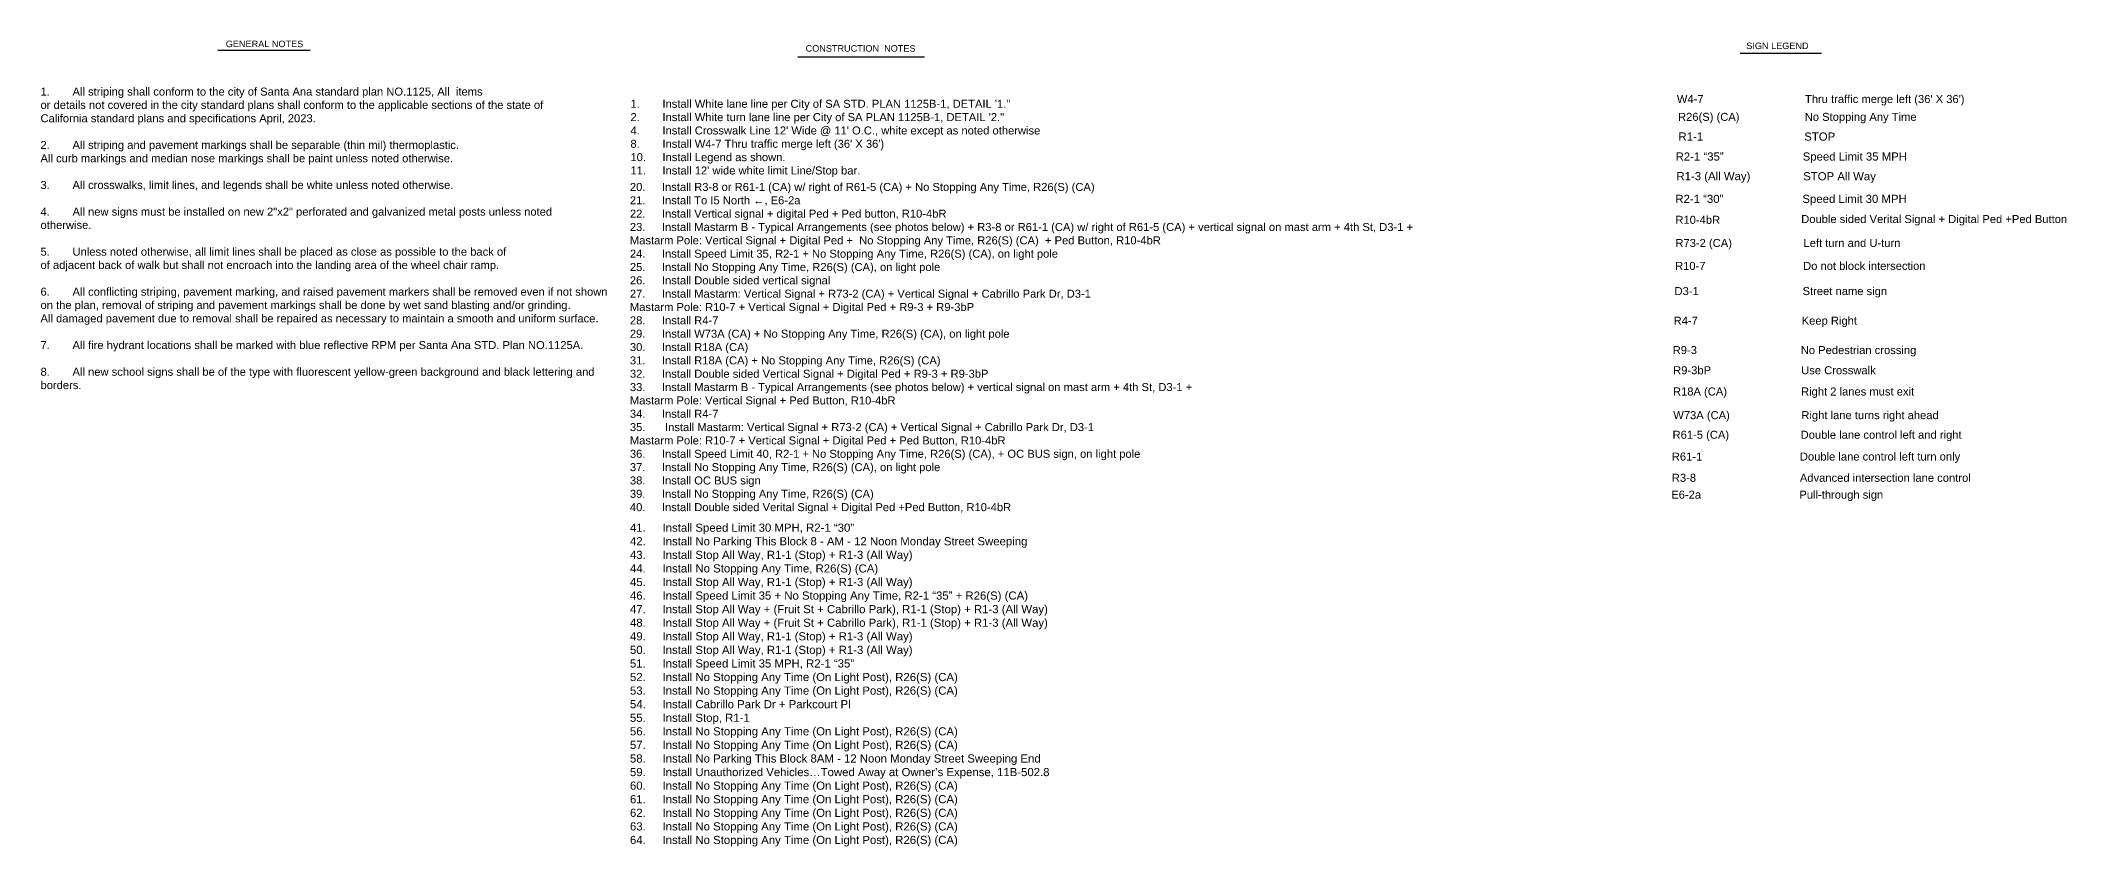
# Model space of a CAD drawing. Header units: inches. Extents: x 82 to 828, y 10 to 795.
# Drawn here: x 82 to 828, y 10 to 307 of the extents above; entities that cross this region are included whole.
import ezdxf

# ---------------------------------------------------------------- set-up
doc = ezdxf.new("R2010")
doc.units = ezdxf.units.IN
doc.header["$MEASUREMENT"] = 0
doc.layers.add('C-SIDEWALK-CURB', color=92, linetype='Continuous')
doc.styles.get("Standard").update_dxf_attribs({"font": 'arial.ttf'})

msp = doc.modelspace()

# ---------------------------------------------------------------- linework, layer by layer
at = {"layer": 'C-SIDEWALK-CURB', "color": 7}
for p, q in [((146.97, 303.34), (180.96, 303.34)), ((360.74, 300.85), (407.41, 300.85)), ((708.1, 302.21), (738.03, 302.21))]:
    msp.add_line(p, q, dxfattribs=at)

# ---------------------------------------------------------------- texts
at = {"color": 7, "linetype": 'Continuous', "attachment_point": 1}
for s, insert, char_height, width in [("W4-7 ^I^I^I^IThru traffic merge left (36' X 36')", (684.77, 286.76), 2.9503, 119.0844), ('R26(S) (CA)                     No Stopping Any Time ', (685.19, 280.19), 2.9503, 111.2674), ('R1-1                                STOP', (685.35, 272.95), 3.0024, 93.58), ('R2-1 “35”                         Speed Limit 35 MPH', (684.3, 265.59), 3.0024, 155.8295), ('R1-3 (All Way)\\P', (684.6, 258.36), 3.0024, 28.1625), ('^I                              STOP All Way', (684.37, 258.32), 3.0024, 93.58), ('R2-1 “30”                         Speed Limit 30 MPH', (684.2, 249.98), 3.0024, 155.8295), ('R10-4bR', (684.22, 242.23), 2.95, 16.963), ('Double sided Verital Signal + Digital Ped +Ped Button', (730.6, 242.51), 2.9503, 102.3735), ('R73-2 (CA)^I^I^ILeft turn and U-turn', (684.23, 233.69), 2.9503, 170.7008), ('R10-7^I^I^I^IDo not block intersection', (684.1, 225.24), 2.9503, 144.399), ('D3-1^I^I^I^IStreet name sign', (683.9, 215.96), 2.9503, 118.1646), ('R4-7^I^I^I^IKeep Right', (683.57, 205.06), 2.9503, 97.3108), ('R9-3^I^I^I^INo Pedestrian crossing', (683.23, 194.21), 2.9503, 114.3644), ('R9-3bP ^I^I^IUse Crosswalk', (683.39, 186.77), 2.9503, 107.0173), ('R18A (CA)^I^I^IRight 2 lanes must exit', (683.33, 178.94), 2.9503, 114.0583), ('W73A (CA)^I^I^IRight lane turns right ahead', (683.45, 170.22), 2.9503, 107.6841), ('R61-5 (CA)^I^I^IDouble lane control left and right', (683.18, 163), 2.9503, 124.7934), ('R61-1 ^I^I^IDouble lane control left turn only', (682.9, 154.96), 2.9503, 130.9023), ('R3-8 ^I^I^I^IAdvanced intersection lane control', (682.9, 147.13), 2.9503, 133.4837), ('E6-2a^I^I^I^IPull-through sign', (682.7, 140.92), 2.9503, 137.0403), ('41.^IInstall Speed Limit 30 MPH, R2-1 “30” \\P42.^IInstall No Parking This Block 8 - AM - 12 Noon Monday Street Sweeping\\P43.^IInstall Stop All Way, R1-1 (Stop) + R1-3 (All Way)\\P44.^IInstall No Stopping Any Time, R26(S) (CA)\\P45.^IInstall Stop All Way, R1-1 (Stop) + R1-3 (All Way)\\P46.^IInstall Speed Limit 35 + No Stopping Any Time, R2-1 “35” + R26(S) (CA)\\P47.^IInstall Stop All Way + (Fruit St + Cabrillo Park), R1-1 (Stop) + R1-3 (All Way)\\P48.^IInstall Stop All Way + (Fruit St + Cabrillo Park), R1-1 (Stop) + R1-3 (All Way)\\P49.^IInstall Stop All Way, R1-1 (Stop) + R1-3 (All Way)\\P50.^IInstall Stop All Way, R1-1 (Stop) + R1-3 (All Way)\\P51.^IInstall Speed Limit 35 MPH, R2-1 “35”\\P52.^IInstall No Stopping Any Time (On Light Post), R26(S) (CA)\\P53.^IInstall No Stopping Any Time (On Light Post), R26(S) (CA)\\P54.^IInstall Cabrillo Park Dr + Parkcourt Pl\\P55.^IInstall Stop, R1-1\\P56.^IInstall No Stopping Any Time (On Light Post), R26(S) (CA)\\P57.^IInstall No Stopping Any Time (On Light Post), R26(S) (CA)\\P58.^IInstall No Parking This Block 8AM - 12 Noon Monday Street Sweeping End\\P59.^IInstall Unauthorized Vehicles…Towed Away at Owner’s Expense, 11B-502.8\\P60.^IInstall No Stopping Any Time (On Light Post), R26(S) (CA)\\P61.^IInstall No Stopping Any Time (On Light Post), R26(S) (CA)\\P62.^IInstall No Stopping Any Time (On Light Post), R26(S) (CA)\\P63.^IInstall No Stopping Any Time (On Light Post), R26(S) (CA)\\P64.^IInstall No Stopping Any Time (On Light Post), R26(S) (CA)', (298.84, 128.77), 3.0024, 235.0665)]:
    msp.add_mtext(s, dxfattribs=dict(at, insert=insert, char_height=char_height, width=width))
at = {"layer": 'C-SIDEWALK-CURB', "color": 7, "linetype": 'Continuous', "attachment_point": 1}
for s, insert, char_height, width in [('GENERAL NOTES', (149.84, 306.81), 2.4065, 348.9493), ('CONSTRUCTION  NOTES', (363.59, 305.14), 2.4065, 348.9493), ('SIGN LEGEND ', (710.35, 306.1), 2.4065, 348.9493), ('1.^IAll striping shall conform to the city of Santa Ana standard plan NO.1125, All  items \\Por details not covered in the city standard plans shall conform to the applicable sections of the state of\\PCalifornia standard plans and specifications April, 2023.\\P\\P2.^IAll striping and pavement markings shall be separable (thin mil) thermoplastic.^JAll curb markings and median nose markings shall be paint unless noted otherwise.\\P\\P3.^IAll crosswalks, limit lines, and legends shall be white unless noted otherwise. \\P\\P4.^IAll new signs must be installed on new 2"x2" perforated and galvanized metal posts unless noted \\Potherwise.\\P\\P5.^IUnless noted otherwise, all limit lines shall be placed as close as possible to the back of \\Pof adjacent back of walk but shall not encroach into the landing area of the wheel chair ramp.\\P\\P6.^IAll conflicting striping, pavement marking, and raised pavement markers shall be removed even if not shown ^I\\Pon the plan, removal of striping and pavement markings shall be done by wet sand blasting and/or grinding.\\PAll damaged pavement due to removal shall be repaired as necessary to maintain a smooth and uniform surface.\\P\\P7.^IAll fire hydrant locations shall be marked with blue reflective RPM per Santa Ana STD. Plan NO.1125A.\\P\\P8.^IAll new school signs shall be of the type with fluorescent yellow-green background and black lettering and \\Pborders.', (81.55, 289.5), 2.95026, 427.7841), ('1.^IInstall White lane line per City of SA STD. PLAN 1125B-1, DETAIL \'1."\\P2.^IInstall White turn lane line per City of SA PLAN 1125B-1, DETAIL \'2."\\P4.^IInstall Crosswalk Line 12\' Wide @ 11\' O.C., white except as noted otherwise\\P8.^IInstall W4-7 Thru traffic merge left (36\' X 36\')\\P10.^IInstall Legend as shown.\\P11.^IInstall 12\' wide white limit Line/Stop bar.', (299.02, 285), 2.9503, 427.7841), ('\\P20.^IInstall R3-8 or R61-1 (CA) w/ right of R61-5 (CA) + No Stopping Any Time, R26(S) (CA) \\P21.^IInstall To I5 North ←, E6-2a\\P22.^IInstall Vertical signal + digital Ped + Ped button, R10-4bR\\P23.^IInstall Mastarm B - Typical Arrangements (see photos below) + R3-8 or R61-1 (CA) w/ right of R61-5 (CA) + vertical signal on mast arm + 4th St, D3-1 + \\PMastarm Pole: Vertical Signal + Digital Ped +  No Stopping Any Time, R26(S) (CA)  + Ped Button, R10-4bR\\P24.^IInstall Speed Limit 35, R2-1 + No Stopping Any Time, R26(S) (CA), on light pole\\P25.^IInstall No Stopping Any Time, R26(S) (CA), on light pole\\P26.^IInstall Double sided vertical signal\\P27.^IInstall Mastarm: Vertical Signal + R73-2 (CA) + Vertical Signal + Cabrillo Park Dr, D3-1 \\PMastarm Pole: R10-7 + Vertical Signal + Digital Ped + R9-3 + R9-3bP \\P28.^IInstall R4-7\\P29.^IInstall W73A (CA) + No Stopping Any Time, R26(S) (CA), on light pole\\P30.^IInstall R18A (CA)\\P31.^IInstall R18A (CA) + No Stopping Any Time, R26(S) (CA)\\P32.^IInstall Double sided Vertical Signal + Digital Ped + R9-3 + R9-3bP \\P33.^IInstall Mastarm B - Typical Arrangements (see photos below) + vertical signal on mast arm + 4th St, D3-1 + \\PMastarm Pole: Vertical Signal + Ped Button, R10-4bR\\P34.^IInstall R4-7\\P35.^I Install Mastarm: Vertical Signal + R73-2 (CA) + Vertical Signal + Cabrillo Park Dr, D3-1 \\PMastarm Pole: R10-7 + Vertical Signal + Digital Ped + Ped Button, R10-4bR\\P36.^IInstall Speed Limit 40, R2-1 + No Stopping Any Time, R26(S) (CA), + OC BUS sign, on light pole\\P37.^IInstall No Stopping Any Time, R26(S) (CA), on light pole\\P38.^IInstall OC BUS sign\\P39.^IInstall No Stopping Any Time, R26(S) (CA)\\P40.^IInstall Double sided Verital Signal + Digital Ped +Ped Button, R10-4bR', (298.82, 259.26), 2.95026, 427.7841)]:
    msp.add_mtext(s, dxfattribs=dict(at, insert=insert, char_height=char_height, width=width))

doc.saveas('drawing.dxf')
